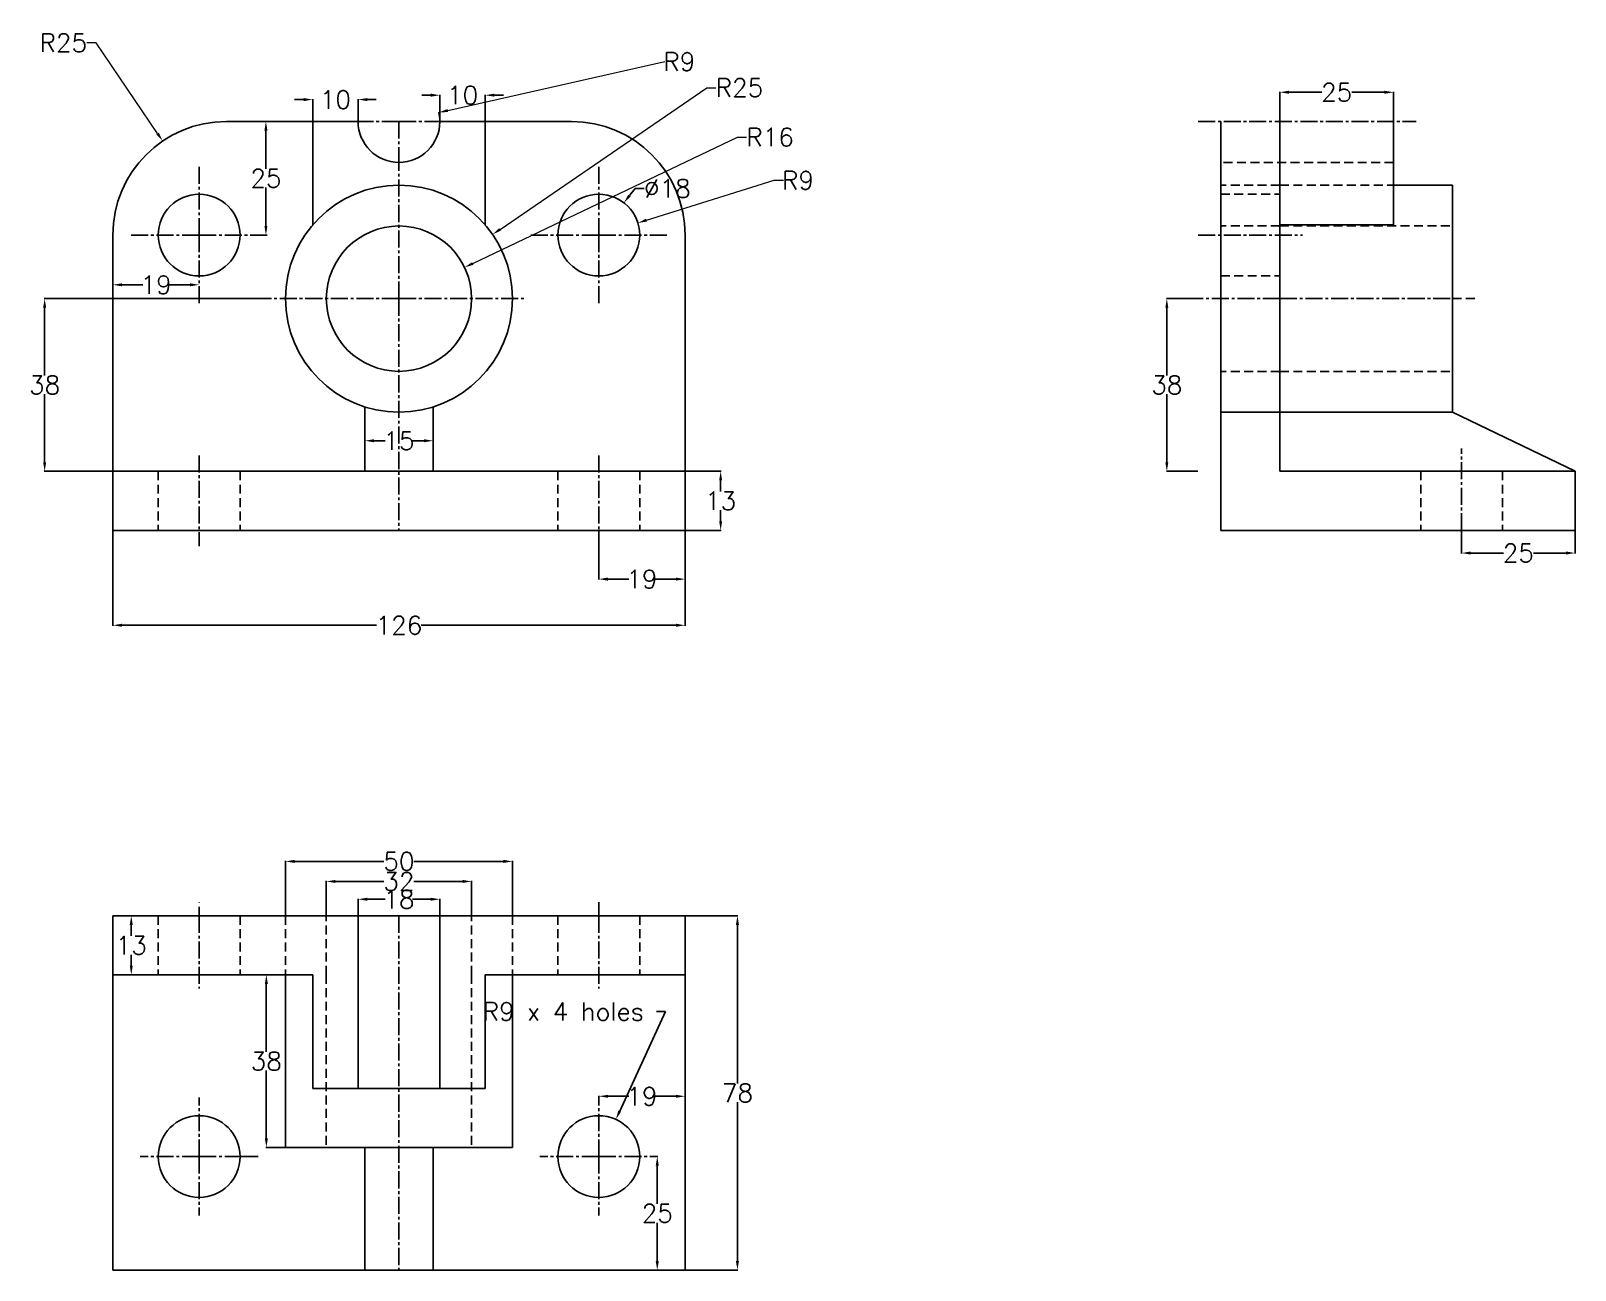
# Model space of a CAD drawing. Header units: inches. Extents: x -34 to 306, y -204 to 69.
import ezdxf

# ---------------------------------------------------------------- set-up
doc = ezdxf.new("R2010")
doc.units = ezdxf.units.IN
doc.header["$MEASUREMENT"] = 0
doc.linetypes.add('ACANSTGL', pattern=[0.11811, 0.07874, -0.03937])
doc.linetypes.add('CENTER2', pattern=[1.125, 0.75, -0.125, 0.125, -0.125])
doc.layers.add('AM_5', color=3, linetype='Continuous', lineweight=15)
doc.styles.get("Standard").update_dxf_attribs({"font": 'ROMANS.SHX'})
doc.dimstyles.new('AM_ANSI', dxfattribs={"dimtxt": 4, "dimasz": 2, "dimexe": 0.1, "dimexo": 0.05, "dimgap": 0.06, "dimtad": 0, "dimtih": 1, "dimtoh": 1, "dimdec": 0, "dimzin": 7, "dimdsep": 46, "dimtxsty": 'Standard', "dimcen": 0, "dimclrd": 2, "dimclre": 3, "dimclrt": 2, "dimadec": 0, "dimazin": 2, "dimtp": 0.1, "dimtm": 0.1, "dimtfac": 0.71, "dimtdec": 0, "dimtofl": 0, "dimtmove": 0, "dimatfit": 3, "dimfxl": 1, "dimtolj": 1, "dimtzin": 7, "dimlwd": -1, "dimlwe": -1, "dimarcsym": 1})
doc.dimstyles.new('AM_ANSI$3', dxfattribs={"dimtxt": 4, "dimasz": 2, "dimexe": 0.1, "dimexo": 0.05, "dimgap": 0.06, "dimtad": 0, "dimtih": 1, "dimtoh": 1, "dimdec": 0, "dimzin": 7, "dimdsep": 46, "dimtxsty": 'Standard', "dimcen": 0, "dimclrd": 2, "dimclre": 3, "dimclrt": 2, "dimadec": 0, "dimazin": 2, "dimtp": 0.1, "dimtm": 0.1, "dimtfac": 0.71, "dimtdec": 0, "dimtofl": 0, "dimtmove": 0, "dimatfit": 0, "dimfxl": 1, "dimtolj": 1, "dimtzin": 7, "dimlwd": -1, "dimlwe": -1, "dimarcsym": 1})
doc.dimstyles.new('AM_ANSI$4', dxfattribs={"dimtxt": 4, "dimasz": 2, "dimexe": 0.1, "dimexo": 0.05, "dimgap": 0.06, "dimtad": 0, "dimtih": 1, "dimtoh": 1, "dimdec": 0, "dimzin": 7, "dimdsep": 46, "dimtxsty": 'Standard', "dimcen": 0, "dimclrd": 2, "dimclre": 3, "dimclrt": 2, "dimadec": 0, "dimazin": 2, "dimtp": 0.1, "dimtm": 0.1, "dimtfac": 0.71, "dimtdec": 0, "dimtofl": 0, "dimtmove": 0, "dimatfit": 0, "dimfxl": 1, "dimtolj": 1, "dimtzin": 7, "dimlwd": -1, "dimlwe": -1, "dimarcsym": 1})

# ---------------------------------------------------------------- blocks, each defined once
blk = doc.blocks.new('*D4')
at = {"color": 3, "linetype": 'ByBlock', "transparency": 16777216}
for p, q in [((39.58, -21.34), (39.58, -21.75)), ((54.58, -21.34), (54.58, -21.75))]:
    blk.add_line(p, q, dxfattribs=at)
at = {"color": 2, "linetype": 'ByBlock', "transparency": 16777216}
for p, q in [((41.58, -21.65), (44.07, -21.65)), ((52.58, -21.65), (50.09, -21.65))]:
    blk.add_line(p, q, dxfattribs=at)
at = {"color": 2, "transparency": 16777216}
for points in [[(41.58, -21.31), (41.58, -21.98), (39.58, -21.65)], [(52.58, -21.31), (52.58, -21.98), (54.58, -21.65)]]:
    blk.add_solid(points, dxfattribs=at)
at = {"layer": 'Defpoints', "color": 0, "transparency": 16777216}
for p in [(39.58, -21.29), (39.58, -21.65), (54.58, -21.29)]:
    blk.add_point(p, dxfattribs=at)
at = {"color": 2, "transparency": 16777216, "insert": (47.08, -21.65), "char_height": 4, "attachment_point": 5}
blk.add_mtext('\\A1;15', dxfattribs=at)
blk = doc.blocks.new('*D5')
at = {"color": 3, "linetype": 'ByBlock', "transparency": 16777216}
for p, q in [((19.03, 9.63), (-31.04, 9.63)), ((19.03, -28.37), (-31.04, -28.37))]:
    blk.add_line(p, q, dxfattribs=at)
at = {"color": 2, "linetype": 'ByBlock', "transparency": 16777216}
for p, q in [((-30.94, 7.63), (-30.94, -7.31)), ((-30.94, -26.37), (-30.94, -11.43))]:
    blk.add_line(p, q, dxfattribs=at)
at = {"color": 2, "transparency": 16777216}
for points in [[(-31.28, 7.63), (-30.61, 7.63), (-30.94, 9.63)], [(-31.28, -26.37), (-30.61, -26.37), (-30.94, -28.37)]]:
    blk.add_solid(points, dxfattribs=at)
at = {"layer": 'Defpoints', "color": 0, "transparency": 16777216}
for p in [(19.08, 9.63), (-30.94, -28.37), (19.08, -28.37)]:
    blk.add_point(p, dxfattribs=at)
at = {"color": 2, "transparency": 16777216, "insert": (-30.94, -9.37), "char_height": 4, "attachment_point": 5}
blk.add_mtext('\\A1;38', dxfattribs=at)
blk = doc.blocks.new('*D6')
at = {"color": 3, "linetype": 'ByBlock', "transparency": 16777216}
for p, q in [((-15.92, -41.42), (-15.92, -62.37)), ((110.08, -41.42), (110.08, -62.37))]:
    blk.add_line(p, q, dxfattribs=at)
at = {"color": 2, "linetype": 'ByBlock', "transparency": 16777216}
for p, q in [((-13.92, -62.27), (42.16, -62.27)), ((108.08, -62.27), (52, -62.27))]:
    blk.add_line(p, q, dxfattribs=at)
at = {"color": 2, "transparency": 16777216}
for points in [[(-13.92, -61.93), (-13.92, -62.6), (-15.92, -62.27)], [(108.08, -61.93), (108.08, -62.6), (110.08, -62.27)]]:
    blk.add_solid(points, dxfattribs=at)
at = {"layer": 'Defpoints', "color": 0, "transparency": 16777216}
for p in [(-15.92, -41.37), (110.08, -41.37), (110.08, -62.27)]:
    blk.add_point(p, dxfattribs=at)
at = {"color": 2, "transparency": 16777216, "insert": (47.08, -62.27), "char_height": 4, "attachment_point": 5}
blk.add_mtext('\\A1;126', dxfattribs=at)
blk = doc.blocks.new('*D7')
at = {"color": 3, "linetype": 'ByBlock', "transparency": 16777216}
for p, q in [((110.13, -28.37), (118.01, -28.37)), ((110.13, -41.37), (118.01, -41.37))]:
    blk.add_line(p, q, dxfattribs=at)
at = {"color": 2, "linetype": 'ByBlock', "transparency": 16777216}
for p, q in [((117.91, -30.37), (117.91, -32.81)), ((117.91, -39.37), (117.91, -36.93))]:
    blk.add_line(p, q, dxfattribs=at)
at = {"color": 2, "transparency": 16777216}
for points in [[(117.58, -30.37), (118.24, -30.37), (117.91, -28.37)], [(117.58, -39.37), (118.24, -39.37), (117.91, -41.37)]]:
    blk.add_solid(points, dxfattribs=at)
at = {"layer": 'Defpoints', "color": 0, "transparency": 16777216}
for p in [(110.08, -28.37), (110.08, -41.37), (117.91, -41.37)]:
    blk.add_point(p, dxfattribs=at)
at = {"color": 2, "transparency": 16777216, "insert": (117.91, -34.87), "char_height": 4, "attachment_point": 5}
blk.add_mtext('\\A1;13', dxfattribs=at)
blk = doc.blocks.new('*D8')
at = {"color": 3, "linetype": 'ByBlock', "transparency": 16777216}
for p, q in [((91.08, -41.42), (91.08, -52.21)), ((110.08, -41.42), (110.08, -52.21))]:
    blk.add_line(p, q, dxfattribs=at)
at = {"color": 2, "linetype": 'ByBlock', "transparency": 16777216}
for p, q in [((93.08, -52.11), (97.66, -52.11)), ((108.08, -52.11), (103.5, -52.11))]:
    blk.add_line(p, q, dxfattribs=at)
at = {"color": 2, "transparency": 16777216}
for points in [[(93.08, -51.77), (93.08, -52.44), (91.08, -52.11)], [(108.08, -51.77), (108.08, -52.44), (110.08, -52.11)]]:
    blk.add_solid(points, dxfattribs=at)
at = {"layer": 'Defpoints', "color": 0, "transparency": 16777216}
for p in [(91.08, -41.37), (110.08, -41.37), (110.08, -52.11)]:
    blk.add_point(p, dxfattribs=at)
at = {"color": 2, "transparency": 16777216, "insert": (100.58, -52.11), "char_height": 4, "attachment_point": 5}
blk.add_mtext('\\A1;19', dxfattribs=at)
blk = doc.blocks.new('*D11')
at = {"color": 3, "linetype": 'ByBlock', "transparency": 16777216}
for p, q in [((18.03, 48.63), (17.68, 48.63)), ((18.03, 23.63), (17.68, 23.63))]:
    blk.add_line(p, q, dxfattribs=at)
at = {"color": 2, "linetype": 'ByBlock', "transparency": 16777216}
for p, q in [((17.78, 46.63), (17.78, 38.19)), ((17.78, 25.63), (17.78, 34.07))]:
    blk.add_line(p, q, dxfattribs=at)
at = {"color": 2, "transparency": 16777216}
for points in [[(17.45, 46.63), (18.11, 46.63), (17.78, 48.63)], [(17.45, 25.63), (18.11, 25.63), (17.78, 23.63)]]:
    blk.add_solid(points, dxfattribs=at)
at = {"layer": 'Defpoints', "color": 0, "transparency": 16777216}
for p in [(17.78, 48.63), (18.08, 48.63), (18.08, 23.63)]:
    blk.add_point(p, dxfattribs=at)
at = {"color": 2, "transparency": 16777216, "insert": (17.78, 36.13), "char_height": 4, "attachment_point": 5}
blk.add_mtext('\\A1;25', dxfattribs=at)
blk = doc.blocks.new('*D12')
at = {"color": 3, "linetype": 'ByBlock', "transparency": 16777216}
for p, q in [((-15.92, 12.73), (-15.92, 12.78)), ((3.08, 12.73), (3.08, 12.78))]:
    blk.add_line(p, q, dxfattribs=at)
at = {"color": 2, "linetype": 'ByBlock', "transparency": 16777216}
for p, q in [((-13.92, 12.68), (-9.34, 12.68)), ((1.08, 12.68), (-3.5, 12.68))]:
    blk.add_line(p, q, dxfattribs=at)
at = {"color": 2, "transparency": 16777216}
for points in [[(-13.92, 13.01), (-13.92, 12.35), (-15.92, 12.68)], [(1.08, 13.01), (1.08, 12.35), (3.08, 12.68)]]:
    blk.add_solid(points, dxfattribs=at)
at = {"layer": 'Defpoints', "color": 0, "transparency": 16777216}
for p in [(-15.92, 12.68), (-15.92, 12.68), (3.08, 12.68)]:
    blk.add_point(p, dxfattribs=at)
at = {"color": 2, "transparency": 16777216, "insert": (-6.42, 12.68), "char_height": 4, "attachment_point": 5}
blk.add_mtext('\\A1;19', dxfattribs=at)
blk = doc.blocks.new('*D13')
at = {"color": 2, "linetype": 'ByBlock', "transparency": 16777216}
for p, q in [((97.84, 32.31), (99.07, 33.89)), ((99.07, 33.89), (101.07, 33.89))]:
    blk.add_line(p, q, dxfattribs=at)
at = {"color": 2, "transparency": 16777216}
blk.add_solid([(97.57, 32.52), (98.1, 32.11), (96.61, 30.73)], dxfattribs=at)
at = {"layer": 'Defpoints', "color": 0, "transparency": 16777216}
for p in [(96.61, 30.73), (85.55, 16.53)]:
    blk.add_point(p, dxfattribs=at)
at = {"color": 2, "transparency": 16777216, "insert": (106.17, 33.89), "char_height": 4, "attachment_point": 5}
blk.add_mtext('\\A1;∅18', dxfattribs=at)
blk = doc.blocks.new('*D15')
at = {"color": 3, "linetype": 'ByBlock', "transparency": 16777216}
for p, q in [((281.06, -41.42), (281.06, -46.47)), ((306.06, -41.42), (306.06, -46.47))]:
    blk.add_line(p, q, dxfattribs=at)
at = {"color": 2, "linetype": 'ByBlock', "transparency": 16777216}
for p, q in [((283.06, -46.37), (290.26, -46.37)), ((304.06, -46.37), (296.86, -46.37))]:
    blk.add_line(p, q, dxfattribs=at)
at = {"color": 2, "transparency": 16777216}
for points in [[(283.06, -46.03), (283.06, -46.7), (281.06, -46.37)], [(304.06, -46.03), (304.06, -46.7), (306.06, -46.37)]]:
    blk.add_solid(points, dxfattribs=at)
at = {"layer": 'Defpoints', "color": 0, "transparency": 16777216}
for p in [(281.06, -41.37), (306.06, -41.37), (281.06, -46.37)]:
    blk.add_point(p, dxfattribs=at)
at = {"color": 2, "transparency": 16777216, "insert": (293.56, -46.37), "char_height": 4, "attachment_point": 5}
blk.add_mtext('\\A1;25', dxfattribs=at)
blk = doc.blocks.new('*D16')
at = {"color": 3, "linetype": 'ByBlock', "transparency": 16777216}
for p, q in [((22.03, -139.22), (17.77, -139.22)), ((22.03, -177.22), (17.77, -177.22))]:
    blk.add_line(p, q, dxfattribs=at)
at = {"color": 2, "linetype": 'ByBlock', "transparency": 16777216}
for p, q in [((17.87, -141.22), (17.87, -156.16)), ((17.87, -175.22), (17.87, -160.28))]:
    blk.add_line(p, q, dxfattribs=at)
at = {"color": 2, "transparency": 16777216}
for points in [[(17.54, -141.22), (18.21, -141.22), (17.87, -139.22)], [(17.54, -175.22), (18.21, -175.22), (17.87, -177.22)]]:
    blk.add_solid(points, dxfattribs=at)
at = {"layer": 'Defpoints', "color": 0, "transparency": 16777216}
for p in [(22.08, -139.22), (17.87, -177.22), (22.08, -177.22)]:
    blk.add_point(p, dxfattribs=at)
at = {"color": 2, "transparency": 16777216, "insert": (17.87, -158.22), "char_height": 4, "attachment_point": 5}
blk.add_mtext('\\A1;38', dxfattribs=at)
blk = doc.blocks.new('*D17')
at = {"color": 3, "linetype": 'ByBlock', "transparency": 16777216}
for p, q in [((-15.87, -126.22), (-11.77, -126.22)), ((-15.87, -139.22), (-11.77, -139.22))]:
    blk.add_line(p, q, dxfattribs=at)
at = {"color": 2, "linetype": 'ByBlock', "transparency": 16777216}
for p, q in [((-11.87, -128.22), (-11.87, -130.66)), ((-11.87, -137.22), (-11.87, -134.78))]:
    blk.add_line(p, q, dxfattribs=at)
at = {"color": 2, "transparency": 16777216}
for points in [[(-12.2, -128.22), (-11.54, -128.22), (-11.87, -126.22)], [(-12.2, -137.22), (-11.54, -137.22), (-11.87, -139.22)]]:
    blk.add_solid(points, dxfattribs=at)
at = {"layer": 'Defpoints', "color": 0, "transparency": 16777216}
for p in [(-15.92, -126.22), (-15.92, -139.22), (-11.87, -139.22)]:
    blk.add_point(p, dxfattribs=at)
at = {"color": 2, "transparency": 16777216, "insert": (-11.87, -132.72), "char_height": 4, "attachment_point": 5}
blk.add_mtext('\\A1;13', dxfattribs=at)
blk = doc.blocks.new('*D18')
at = {"color": 2, "linetype": 'ByBlock', "transparency": 16777216}
for p, q in [((26.08, 53.45), (24.08, 53.45)), ((40.08, 53.45), (42.08, 53.45))]:
    blk.add_line(p, q, dxfattribs=at)
at = {"color": 3, "linetype": 'ByBlock', "transparency": 16777216}
for p, q in [((28.08, 48.68), (28.08, 53.55)), ((38.08, 48.68), (38.08, 53.55))]:
    blk.add_line(p, q, dxfattribs=at)
at = {"color": 2, "transparency": 16777216}
for points in [[(26.08, 53.79), (26.08, 53.12), (28.08, 53.45)], [(40.08, 53.79), (40.08, 53.12), (38.08, 53.45)]]:
    blk.add_solid(points, dxfattribs=at)
at = {"layer": 'Defpoints', "color": 0, "transparency": 16777216}
for p in [(38.08, 53.45), (28.08, 48.63), (38.08, 48.63)]:
    blk.add_point(p, dxfattribs=at)
at = {"color": 2, "transparency": 16777216, "insert": (33.08, 53.45), "char_height": 4, "attachment_point": 5}
blk.add_mtext('\\A1;10', dxfattribs=at)
blk = doc.blocks.new('*D19')
at = {"color": 2, "linetype": 'ByBlock', "transparency": 16777216}
for p, q in [((54.08, 54.42), (52.08, 54.42)), ((68.08, 54.42), (70.08, 54.42))]:
    blk.add_line(p, q, dxfattribs=at)
at = {"color": 3, "linetype": 'ByBlock', "transparency": 16777216}
for p, q in [((56.08, 48.68), (56.08, 54.52)), ((66.08, 48.68), (66.08, 54.52))]:
    blk.add_line(p, q, dxfattribs=at)
at = {"color": 2, "transparency": 16777216}
for points in [[(54.08, 54.76), (54.08, 54.09), (56.08, 54.42)], [(68.08, 54.76), (68.08, 54.09), (66.08, 54.42)]]:
    blk.add_solid(points, dxfattribs=at)
at = {"layer": 'Defpoints', "color": 0, "transparency": 16777216}
for p in [(66.08, 54.42), (56.08, 48.63), (66.08, 48.63)]:
    blk.add_point(p, dxfattribs=at)
at = {"color": 2, "transparency": 16777216, "insert": (61.08, 54.42), "char_height": 4, "attachment_point": 5}
blk.add_mtext('\\A1;10', dxfattribs=at)
blk = doc.blocks.new('*D21')
at = {"color": 3, "linetype": 'ByBlock', "transparency": 16777216}
for p, q in [((241.06, 48.68), (241.06, 55.17)), ((266.06, 48.68), (266.06, 55.17))]:
    blk.add_line(p, q, dxfattribs=at)
at = {"color": 2, "linetype": 'ByBlock', "transparency": 16777216}
for p, q in [((243.06, 55.07), (250.26, 55.07)), ((264.06, 55.07), (256.86, 55.07))]:
    blk.add_line(p, q, dxfattribs=at)
at = {"color": 2, "transparency": 16777216}
for points in [[(243.06, 55.4), (243.06, 54.73), (241.06, 55.07)], [(264.06, 55.4), (264.06, 54.73), (266.06, 55.07)]]:
    blk.add_solid(points, dxfattribs=at)
at = {"layer": 'Defpoints', "color": 0, "transparency": 16777216}
for p in [(266.06, 55.07), (241.06, 48.63), (266.06, 48.63)]:
    blk.add_point(p, dxfattribs=at)
at = {"color": 2, "transparency": 16777216, "insert": (253.56, 55.07), "char_height": 4, "attachment_point": 5}
blk.add_mtext('\\A1;25', dxfattribs=at)
blk = doc.blocks.new('*D22')
at = {"color": 2, "linetype": 'ByBlock', "transparency": 16777216}
for p, q in [((95.68, -169.22), (105.79, -147.29)), ((105.79, -147.29), (103.79, -147.29))]:
    blk.add_line(p, q, dxfattribs=at)
at = {"color": 2, "transparency": 16777216}
blk.add_solid([(95.38, -169.09), (95.99, -169.36), (94.85, -171.04)], dxfattribs=at)
at = {"layer": 'Defpoints', "color": 0, "transparency": 16777216}
for p in [(94.85, -171.04), (87.32, -187.39)]:
    blk.add_point(p, dxfattribs=at)
at = {"color": 2, "transparency": 16777216, "insert": (83.25, -147.29), "char_height": 4, "attachment_point": 5}
blk.add_mtext('\\A1;R9 x 4 holes', dxfattribs=at)
blk = doc.blocks.new('*D23')
at = {"color": 3, "linetype": 'ByBlock', "transparency": 16777216}
for p, q in [((104.03, -179.22), (103.85, -179.22)), ((104.03, -204.22), (103.85, -204.22))]:
    blk.add_line(p, q, dxfattribs=at)
at = {"color": 2, "linetype": 'ByBlock', "transparency": 16777216}
for p, q in [((103.95, -181.22), (103.95, -189.66)), ((103.95, -202.22), (103.95, -193.78))]:
    blk.add_line(p, q, dxfattribs=at)
at = {"color": 2, "transparency": 16777216}
for points in [[(103.62, -181.22), (104.28, -181.22), (103.95, -179.22)], [(103.62, -202.22), (104.28, -202.22), (103.95, -204.22)]]:
    blk.add_solid(points, dxfattribs=at)
at = {"layer": 'Defpoints', "color": 0, "transparency": 16777216}
for p in [(104.08, -179.22), (103.95, -204.22), (104.08, -204.22)]:
    blk.add_point(p, dxfattribs=at)
at = {"color": 2, "transparency": 16777216, "insert": (103.95, -191.72), "char_height": 4, "attachment_point": 5}
blk.add_mtext('\\A1;25', dxfattribs=at)
blk = doc.blocks.new('*D24')
at = {"color": 3, "linetype": 'ByBlock', "transparency": 16777216}
for p, q in [((91.08, -166.17), (91.08, -165.85)), ((110.08, -166.17), (110.08, -165.85))]:
    blk.add_line(p, q, dxfattribs=at)
at = {"color": 2, "linetype": 'ByBlock', "transparency": 16777216}
for p, q in [((93.08, -165.95), (97.66, -165.95)), ((108.08, -165.95), (103.5, -165.95))]:
    blk.add_line(p, q, dxfattribs=at)
at = {"color": 2, "transparency": 16777216}
for points in [[(93.08, -165.62), (93.08, -166.28), (91.08, -165.95)], [(108.08, -165.62), (108.08, -166.28), (110.08, -165.95)]]:
    blk.add_solid(points, dxfattribs=at)
at = {"layer": 'Defpoints', "color": 0, "transparency": 16777216}
for p in [(91.08, -166.22), (110.08, -165.95), (110.08, -166.22)]:
    blk.add_point(p, dxfattribs=at)
at = {"color": 2, "transparency": 16777216, "insert": (100.58, -165.95), "char_height": 4, "attachment_point": 5}
blk.add_mtext('\\A1;19', dxfattribs=at)
blk = doc.blocks.new('*D25')
at = {"color": 3, "linetype": 'ByBlock', "transparency": 16777216}
for p, q in [((38.08, -126.17), (38.08, -122.48)), ((56.08, -126.17), (56.08, -122.48))]:
    blk.add_line(p, q, dxfattribs=at)
at = {"color": 2, "linetype": 'ByBlock', "transparency": 16777216}
for p, q in [((40.08, -122.58), (44.07, -122.58)), ((54.08, -122.58), (50.09, -122.58))]:
    blk.add_line(p, q, dxfattribs=at)
at = {"color": 2, "transparency": 16777216}
for points in [[(40.08, -122.24), (40.08, -122.91), (38.08, -122.58)], [(54.08, -122.24), (54.08, -122.91), (56.08, -122.58)]]:
    blk.add_solid(points, dxfattribs=at)
at = {"layer": 'Defpoints', "color": 0, "transparency": 16777216}
for p in [(56.08, -122.58), (38.08, -126.22), (56.08, -126.22)]:
    blk.add_point(p, dxfattribs=at)
at = {"color": 2, "transparency": 16777216, "insert": (47.08, -122.58), "char_height": 4, "attachment_point": 5}
blk.add_mtext('\\A1;18', dxfattribs=at)
blk = doc.blocks.new('*D26')
at = {"color": 3, "linetype": 'ByBlock', "transparency": 16777216}
for p, q in [((31.08, -126.17), (31.08, -118.56)), ((63.08, -126.17), (63.08, -118.56))]:
    blk.add_line(p, q, dxfattribs=at)
at = {"color": 2, "linetype": 'ByBlock', "transparency": 16777216}
for p, q in [((33.08, -118.66), (43.78, -118.66)), ((61.08, -118.66), (50.38, -118.66))]:
    blk.add_line(p, q, dxfattribs=at)
at = {"color": 2, "transparency": 16777216}
for points in [[(33.08, -118.32), (33.08, -118.99), (31.08, -118.66)], [(61.08, -118.32), (61.08, -118.99), (63.08, -118.66)]]:
    blk.add_solid(points, dxfattribs=at)
at = {"layer": 'Defpoints', "color": 0, "transparency": 16777216}
for p in [(63.08, -118.66), (31.08, -126.22), (63.08, -126.22)]:
    blk.add_point(p, dxfattribs=at)
at = {"color": 2, "transparency": 16777216, "insert": (47.08, -118.66), "char_height": 4, "attachment_point": 5}
blk.add_mtext('\\A1;32', dxfattribs=at)
blk = doc.blocks.new('*D27')
at = {"color": 3, "linetype": 'ByBlock', "transparency": 16777216}
for p, q in [((22.08, -126.17), (22.08, -114.15)), ((72.08, -126.17), (72.08, -114.15))]:
    blk.add_line(p, q, dxfattribs=at)
at = {"color": 2, "linetype": 'ByBlock', "transparency": 16777216}
for p, q in [((24.08, -114.25), (43.78, -114.25)), ((70.08, -114.25), (50.38, -114.25))]:
    blk.add_line(p, q, dxfattribs=at)
at = {"color": 2, "transparency": 16777216}
for points in [[(24.08, -113.91), (24.08, -114.58), (22.08, -114.25)], [(70.08, -113.91), (70.08, -114.58), (72.08, -114.25)]]:
    blk.add_solid(points, dxfattribs=at)
at = {"layer": 'Defpoints', "color": 0, "transparency": 16777216}
for p in [(72.08, -114.25), (22.08, -126.22), (72.08, -126.22)]:
    blk.add_point(p, dxfattribs=at)
at = {"color": 2, "transparency": 16777216, "insert": (47.08, -114.25), "char_height": 4, "attachment_point": 5}
blk.add_mtext('\\A1;50', dxfattribs=at)
blk = doc.blocks.new('*D28')
at = {"color": 3, "linetype": 'ByBlock', "transparency": 16777216}
for p, q in [((110.13, -126.22), (121.71, -126.22)), ((110.13, -204.22), (121.71, -204.22))]:
    blk.add_line(p, q, dxfattribs=at)
at = {"color": 2, "linetype": 'ByBlock', "transparency": 16777216}
for p, q in [((121.61, -128.22), (121.61, -163.16)), ((121.61, -202.22), (121.61, -167.28))]:
    blk.add_line(p, q, dxfattribs=at)
at = {"color": 2, "transparency": 16777216}
for points in [[(121.27, -128.22), (121.94, -128.22), (121.61, -126.22)], [(121.27, -202.22), (121.94, -202.22), (121.61, -204.22)]]:
    blk.add_solid(points, dxfattribs=at)
at = {"layer": 'Defpoints', "color": 0, "transparency": 16777216}
for p in [(110.08, -126.22), (110.08, -204.22), (121.61, -204.22)]:
    blk.add_point(p, dxfattribs=at)
at = {"color": 2, "transparency": 16777216, "insert": (121.61, -165.22), "char_height": 4, "attachment_point": 5}
blk.add_mtext('\\A1;78', dxfattribs=at)
blk = doc.blocks.new('*D29')
at = {"color": 3, "linetype": 'ByBlock', "transparency": 16777216}
for p, q in [((223.01, 9.63), (216.06, 9.63)), ((223.01, -28.37), (216.06, -28.37))]:
    blk.add_line(p, q, dxfattribs=at)
at = {"color": 2, "linetype": 'ByBlock', "transparency": 16777216}
for p, q in [((216.16, 7.63), (216.16, -7.31)), ((216.16, -26.37), (216.16, -11.43))]:
    blk.add_line(p, q, dxfattribs=at)
at = {"color": 2, "transparency": 16777216}
for points in [[(215.82, 7.63), (216.49, 7.63), (216.16, 9.63)], [(215.82, -26.37), (216.49, -26.37), (216.16, -28.37)]]:
    blk.add_solid(points, dxfattribs=at)
at = {"layer": 'Defpoints', "color": 0, "transparency": 16777216}
for p in [(223.06, 9.63), (216.16, -28.37), (223.06, -28.37)]:
    blk.add_point(p, dxfattribs=at)
at = {"color": 2, "transparency": 16777216, "insert": (216.16, -9.37), "char_height": 4, "attachment_point": 5}
blk.add_mtext('\\A1;38', dxfattribs=at)
blk = doc.blocks.new('*D30')
at = {"layer": 'AM_5', "color": 2, "linetype": 'ByBlock', "transparency": 16777216}
for p, q in [((63.33, 17.38), (121.61, 45.19)), ((121.61, 45.19), (123.61, 45.19))]:
    blk.add_line(p, q, dxfattribs=at)
at = {"layer": 'AM_5', "color": 2, "transparency": 16777216}
blk.add_solid([(63.18, 17.68), (63.47, 17.08), (61.52, 16.52)], dxfattribs=at)
at = {"layer": 'Defpoints', "color": 0, "transparency": 16777216}
for p in [(61.52, 16.52), (47.08, 9.63)]:
    blk.add_point(p, dxfattribs=at)
at = {"layer": 'AM_5', "color": 2, "transparency": 16777216, "insert": (128.81, 45.19), "char_height": 4, "attachment_point": 5}
blk.add_mtext('\\A1;R16', dxfattribs=at)
blk = doc.blocks.new('*D31')
at = {"layer": 'AM_5', "color": 2, "linetype": 'ByBlock', "transparency": 16777216}
for p, q in [((69.36, 24.89), (114.86, 56.06)), ((114.86, 56.06), (116.86, 56.06))]:
    blk.add_line(p, q, dxfattribs=at)
at = {"layer": 'AM_5', "color": 2, "transparency": 16777216}
blk.add_solid([(69.17, 25.17), (69.54, 24.62), (67.71, 23.76)], dxfattribs=at)
at = {"layer": 'Defpoints', "color": 0, "transparency": 16777216}
for p in [(67.71, 23.76), (47.08, 9.63)]:
    blk.add_point(p, dxfattribs=at)
at = {"layer": 'AM_5', "color": 2, "transparency": 16777216, "insert": (122.06, 56.06), "char_height": 4, "attachment_point": 5}
blk.add_mtext('\\A1;R25', dxfattribs=at)
blk = doc.blocks.new('*D32')
at = {"layer": 'AM_5', "color": 2, "linetype": 'ByBlock', "transparency": 16777216}
for p, q in [((101.58, 26.91), (129.73, 35.69)), ((129.73, 35.69), (131.73, 35.69))]:
    blk.add_line(p, q, dxfattribs=at)
at = {"layer": 'AM_5', "color": 2, "transparency": 16777216}
blk.add_solid([(101.48, 27.23), (101.68, 26.59), (99.67, 26.31)], dxfattribs=at)
at = {"layer": 'Defpoints', "color": 0, "transparency": 16777216}
for p in [(99.67, 26.31), (91.08, 23.63)]:
    blk.add_point(p, dxfattribs=at)
at = {"layer": 'AM_5', "color": 2, "transparency": 16777216, "insert": (134.93, 35.69), "char_height": 4, "attachment_point": 5}
blk.add_mtext('\\A1;R9', dxfattribs=at)
blk = doc.blocks.new('*D33')
at = {"layer": 'AM_5', "color": 2, "linetype": 'ByBlock', "transparency": 16777216}
blk.add_line((57.81, 51.05), (105.61, 61.81), dxfattribs=at)
at = {"layer": 'AM_5', "color": 3, "linetype": 'ByBlock', "transparency": 16777216}
blk.add_arc((47.08, 48.63), 9, 0.3183, 13.3306, dxfattribs=at)
at = {"layer": 'AM_5', "color": 2, "transparency": 16777216}
blk.add_solid([(57.74, 51.37), (57.89, 50.72), (55.86, 50.61)], dxfattribs=at)
at = {"layer": 'Defpoints', "color": 0, "transparency": 16777216}
for p in [(47.08, 48.63), (55.86, 50.61)]:
    blk.add_point(p, dxfattribs=at)
at = {"layer": 'AM_5', "color": 2, "transparency": 16777216, "insert": (108.81, 61.81), "char_height": 4, "attachment_point": 5}
blk.add_mtext('\\A1;R9', dxfattribs=at)
blk = doc.blocks.new('*D34')
at = {"layer": 'AM_5', "color": 2, "linetype": 'ByBlock', "transparency": 16777216}
for p, q in [((-19.62, 65.95), (-21.62, 65.95)), ((-6.07, 45.98), (-19.62, 65.95))]:
    blk.add_line(p, q, dxfattribs=at)
at = {"layer": 'AM_5', "color": 2, "transparency": 16777216}
blk.add_solid([(-5.8, 46.16), (-6.35, 45.79), (-4.95, 44.32)], dxfattribs=at)
at = {"layer": 'Defpoints', "color": 0, "transparency": 16777216}
for p in [(-4.95, 44.32), (9.08, 23.63)]:
    blk.add_point(p, dxfattribs=at)
at = {"layer": 'AM_5', "color": 2, "transparency": 16777216, "insert": (-26.82, 65.95), "char_height": 4, "attachment_point": 5}
blk.add_mtext('\\A1;R25', dxfattribs=at)

msp = doc.modelspace()

# ---------------------------------------------------------------- linework, layer by layer
for p, q in [((9.08, 48.63), (38.08, 48.63)), ((28.08, 48.63), (28.08, 25.88)), ((56.08, 48.63), (85.08, 48.63)), ((66.08, 48.63), (66.08, 25.88)), ((228.06, 48.63), (228.06, -41.37)), ((228.06, 48.63), (228.06, 23.63)), ((241.06, -28.37), (241.06, 48.63)), ((266.06, 48.63), (266.06, 25.88)), ((266.06, 34.63), (279.06, 34.63)), ((279.06, 34.63), (279.06, 9.63)), ((266.06, 25.88), (241.06, 25.88)), ((241.06, 9.63), (241.06, 25.63)), ((-15.92, -28.37), (-15.92, 23.63)), ((110.08, 23.63), (110.08, -28.37)), ((279.06, -15.37), (279.06, 9.63)), ((228.06, -41.37), (228.06, -4.66)), ((39.58, -28.37), (39.58, -14.22)), ((54.58, -28.37), (54.58, -14.22)), ((279.06, -15.37), (228.06, -15.37)), ((279.06, -15.37), (306.06, -28.37)), ((110.08, -28.37), (-15.92, -28.37)), ((-15.92, -28.37), (-15.92, -41.37)), ((110.08, -41.37), (110.08, -28.37)), ((306.06, -28.37), (241.06, -28.37)), ((281.06, -28.37), (272.06, -28.37)), ((281.06, -28.37), (290.06, -28.37)), ((306.06, -41.37), (306.06, -28.37)), ((306.06, -28.37), (306.06, -28.37)), ((-15.92, -41.37), (110.08, -41.37)), ((228.06, -41.37), (306.06, -41.37)), ((306.06, -41.37), (281.06, -41.37)), ((306.06, -41.37), (306.06, -41.37)), ((-15.92, -204.22), (-15.92, -126.22)), ((-15.92, -126.22), (110.08, -126.22)), ((-15.92, -126.22), (-15.92, -139.22)), ((38.08, -126.22), (38.08, -164.22)), ((56.08, -126.22), (56.08, -164.22)), ((110.08, -126.22), (110.08, -204.22)), ((-15.92, -139.22), (28.08, -139.22)), ((22.08, -139.22), (22.08, -177.22)), ((28.08, -139.22), (28.08, -164.22)), ((66.08, -139.22), (66.08, -164.22)), ((66.08, -139.22), (110.08, -139.22)), ((72.08, -139.22), (72.08, -177.22)), ((28.08, -164.22), (28.08, -164.22)), ((28.08, -164.22), (66.08, -164.22)), ((16.08, -179.22), (12.08, -179.22)), ((22.08, -177.22), (72.08, -177.22)), ((47.08, -177.22), (32.08, -177.22)), ((47.08, -177.22), (39.58, -177.22)), ((39.58, -177.22), (39.58, -204.22)), ((47.08, -177.22), (62.08, -177.22)), ((47.08, -177.22), (54.58, -177.22)), ((54.58, -177.22), (54.58, -204.22)), ((72.08, -177.22), (72.08, -177.22)), ((110.08, -204.22), (-15.92, -204.22))]:
    msp.add_line(p, q)
at = {"color": 130, "linetype": 'CENTER2', "ltscale": 5}
for p, q in [((47.08, 48.63), (38.08, 48.63)), ((47.08, 48.63), (56.08, 48.63)), ((47.08, 48.63), (47.08, 39.63)), ((223.06, 48.63), (271.06, 48.63)), ((3.08, 23.63), (3.08, 38.63)), ((47.08, 9.63), (47.08, 39.63)), ((91.08, 23.63), (91.08, 38.63)), ((3.08, 23.63), (-11.92, 23.63)), ((3.08, 23.63), (18.08, 23.63)), ((3.08, 23.63), (3.08, 8.63)), ((91.08, 23.63), (76.08, 23.63)), ((91.08, 23.63), (106.08, 23.63)), ((91.08, 23.63), (91.08, 8.63)), ((223.06, 23.63), (246.06, 23.63)), ((47.08, 9.63), (19.08, 9.63)), ((47.08, 9.63), (75.08, 9.63)), ((47.08, 9.63), (47.08, -41.37)), ((241.06, 9.63), (223.06, 9.63)), ((241.06, 9.63), (279.06, 9.63)), ((281.06, -41.37), (281.06, -23.37)), ((3.08, -24.87), (3.08, -44.87)), ((91.08, -24.87), (91.08, -44.87)), ((3.08, -126.22), (3.08, -142.22)), ((47.08, -126.22), (47.08, -204.22)), ((91.08, -126.22), (91.08, -142.22)), ((3.08, -179.22), (3.08, -166.22)), ((91.08, -179.22), (91.08, -166.22)), ((3.08, -179.22), (-9.92, -179.22)), ((3.08, -179.22), (3.08, -192.22)), ((3.08, -179.22), (16.08, -179.22)), ((91.08, -179.22), (78.08, -179.22)), ((91.08, -179.22), (91.08, -192.22)), ((91.08, -179.22), (104.08, -179.22))]:
    msp.add_line(p, q, dxfattribs=at)
at = {"color": 31, "linetype": 'ACANSTGL', "ltscale": 25}
for p, q in [((266.06, 39.63), (228.06, 39.63)), ((241.06, 34.63), (228.06, 34.63)), ((241.06, 34.63), (266.06, 34.63)), ((228.06, 32.63), (241.06, 32.63)), ((241.06, 25.63), (228.06, 25.63)), ((241.06, 25.63), (279.06, 25.63)), ((228.06, 14.63), (241.06, 14.63)), ((279.06, 9.63), (284.06, 9.63)), ((241.06, -6.37), (228.06, -6.37)), ((241.06, -6.37), (279.06, -6.37)), ((-5.92, -28.37), (-5.92, -41.37)), ((12.08, -28.37), (12.08, -41.37)), ((82.08, -28.37), (82.08, -41.37)), ((100.08, -28.37), (100.08, -41.37)), ((272.06, -28.37), (272.06, -41.37)), ((290.06, -28.37), (290.06, -41.37)), ((-5.92, -126.22), (-5.92, -139.22)), ((12.08, -126.22), (12.08, -139.22)), ((22.08, -126.22), (22.08, -139.22)), ((31.08, -139.22), (31.08, -126.22)), ((63.08, -139.22), (63.08, -126.22)), ((72.08, -126.22), (72.08, -139.22)), ((82.08, -126.22), (82.08, -139.22)), ((100.08, -126.22), (100.08, -139.22)), ((31.08, -139.22), (31.08, -177.22)), ((63.08, -139.22), (63.08, -177.22))]:
    msp.add_line(p, q, dxfattribs=at)
at = {"color": 31, "linetype": 'CENTER2', "ltscale": 5}
msp.add_line((281.06, -41.37), (281.06, -46.37), dxfattribs=at)
at = {"linetype": 'ACANSTGL', "ltscale": 25}
msp.add_line((3.08, -126.22), (3.08, -123.22), dxfattribs=at)
at = {"color": 130}
msp.add_line((91.08, -126.22), (91.08, -123.22), dxfattribs=at)
for centre, radius in [((47.08, 9.63), 25), ((3.08, 23.63), 9), ((91.08, 23.63), 9), ((47.08, 9.63), 16), ((3.08, -179.22), 9), ((91.08, -179.22), 9)]:
    msp.add_circle(centre, radius)
for centre, radius, start, end in [((9.08, 23.63), 25, 90, 180), ((47.08, 48.63), 9, 180, 0), ((85.08, 23.63), 25, 0, 90)]:
    msp.add_arc(centre, radius, start, end)

# ---------------------------------------------------------------- dimensions: what is measured, and where the dimension line sits
for base, p1, p2, picture, middle in [((38.08, 53.45), (28.08, 48.63), (38.08, 48.63), '*D18', (33.08, 53.45)), ((66.08, 54.42), (56.08, 48.63), (66.08, 48.63), '*D19', (61.08, 54.42)), ((266.06, 55.07), (241.06, 48.63), (266.06, 48.63), '*D21', (253.56, 55.07)), ((-15.92, 12.68), (3.08, 12.68), (-15.92, 12.68), '*D12', (-6.42, 12.68)), ((39.58, -21.65), (54.58, -21.29), (39.58, -21.29), '*D4', (47.08, -21.65)), ((110.08, -62.27), (-15.92, -41.37), (110.08, -41.37), '*D6', (47.08, -62.27)), ((110.08, -52.11), (91.08, -41.37), (110.08, -41.37), '*D8', (100.58, -52.11)), ((281.06, -46.37), (306.06, -41.37), (281.06, -41.37), '*D15', (293.56, -46.37)), ((72.08, -114.25), (22.08, -126.22), (72.08, -126.22), '*D27', (47.08, -114.25)), ((63.08, -118.66), (31.08, -126.22), (63.08, -126.22), '*D26', (47.08, -118.66)), ((56.08, -122.58), (38.08, -126.22), (56.08, -126.22), '*D25', (47.08, -122.58)), ((110.08, -165.95), (91.08, -166.22), (110.08, -166.22), '*D24', (100.58, -165.95))]:
    dim = msp.add_linear_dim(base=base, p1=p1, p2=p2, dimstyle='AM_ANSI')
    dim.commit()
    dim.dimension.update_dxf_attribs({"geometry": picture, "text_midpoint": middle})
for base, p1, p2, picture, middle in [((17.78, 48.63), (18.08, 23.63), (18.08, 48.63), '*D11', (17.78, 36.13)), ((-30.94, -28.37), (19.08, 9.63), (19.08, -28.37), '*D5', (-30.94, -9.37)), ((216.16, -28.37), (223.06, 9.63), (223.06, -28.37), '*D29', (216.16, -9.37)), ((117.91, -41.37), (110.08, -28.37), (110.08, -41.37), '*D7', (117.91, -34.87)), ((-11.87, -139.22), (-15.92, -126.22), (-15.92, -139.22), '*D17', (-11.87, -132.72)), ((121.61, -204.22), (110.08, -126.22), (110.08, -204.22), '*D28', (121.61, -165.22)), ((17.87, -177.22), (22.08, -139.22), (22.08, -177.22), '*D16', (17.87, -158.22)), ((103.95, -204.22), (104.08, -179.22), (104.08, -204.22), '*D23', (103.95, -191.72))]:
    dim = msp.add_linear_dim(base=base, p1=p1, p2=p2, angle=90, dimstyle='AM_ANSI')
    dim.commit()
    dim.dimension.update_dxf_attribs({"geometry": picture, "text_midpoint": middle})
dim = msp.add_diameter_dim_2p(p1=(85.55, 16.53), p2=(96.61, 30.73), dimstyle='AM_ANSI$3')
dim.commit()
dim.dimension.update_dxf_attribs({"geometry": '*D13', "text_midpoint": (106.17, 33.89), "dimtype": 163})
dim = msp.add_diameter_dim_2p(p1=(87.32, -187.39), p2=(94.85, -171.04), text='R9 x 4 holes', dimstyle='AM_ANSI$3')
dim.commit()
dim.dimension.update_dxf_attribs({"geometry": '*D22', "text_midpoint": (83.25, -147.29), "dimtype": 163})
at = {"layer": 'AM_5'}
for center, mpoint, picture, middle in [((9.08, 23.63), (-4.95, 44.32), '*D34', (-26.82, 65.95)), ((47.08, 9.63), (67.71, 23.76), '*D31', (122.06, 56.06))]:
    dim = msp.add_radius_dim(center=center, mpoint=mpoint, dimstyle='AM_ANSI$4', dxfattribs=at)
    dim.commit()
    dim.dimension.update_dxf_attribs({"geometry": picture, "text_midpoint": middle, "dimtype": 164})
for center, mpoint, picture, middle in [((47.08, 48.63), (55.86, 50.61), '*D33', (108.81, 61.81)), ((47.08, 9.63), (61.52, 16.52), '*D30', (128.81, 45.19)), ((91.08, 23.63), (99.67, 26.31), '*D32', (134.93, 35.69))]:
    dim = msp.add_radius_dim(center=center, mpoint=mpoint, dimstyle='AM_ANSI$4', override={"dimpost": ''}, dxfattribs=at)
    dim.commit()
    dim.dimension.update_dxf_attribs({"geometry": picture, "text_midpoint": middle, "dimtype": 164})

doc.saveas('drawing.dxf')
